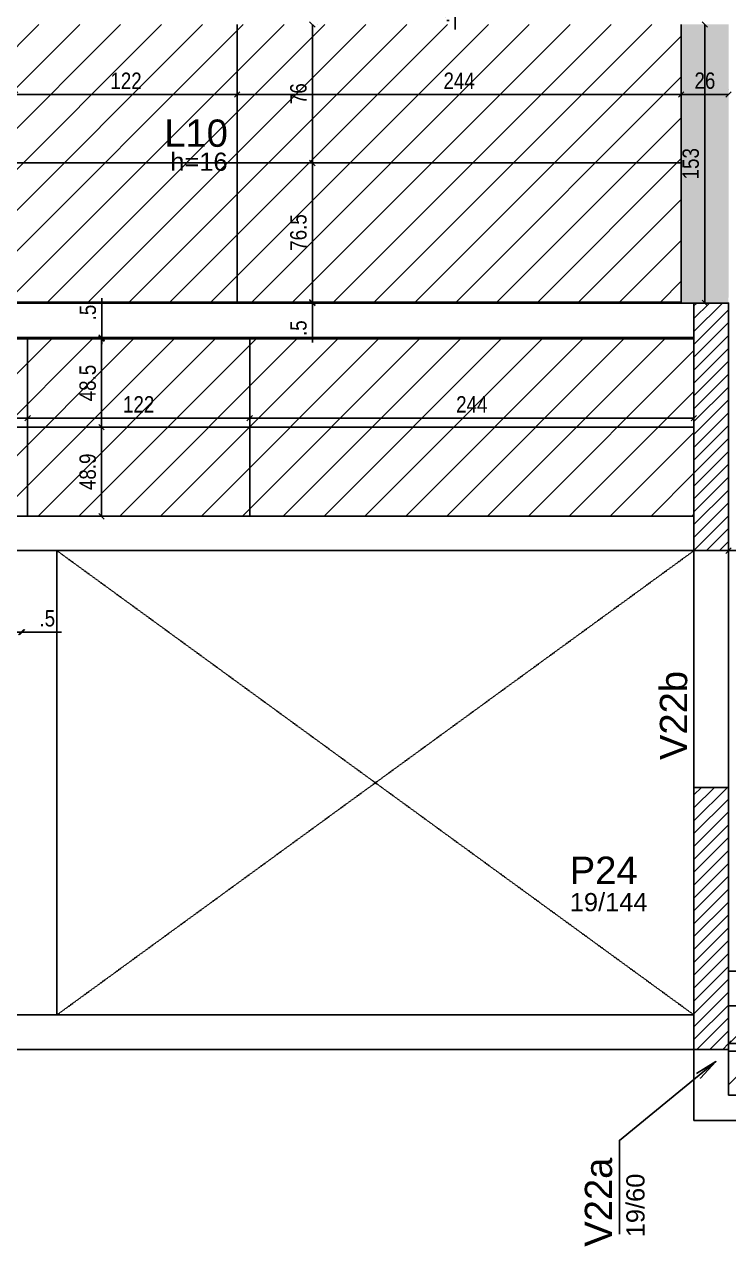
# Model space of a CAD drawing. Extents: x 2335 to 8663, y 180 to 3801.
# Drawn here: x 5313 to 5700, y 1673 to 2344 of the extents above; entities that cross this region are included whole.
import ezdxf

# ---------------------------------------------------------------- set-up
doc = ezdxf.new("R2010")
doc.units = 0
doc.linetypes.add('HIDDEN', pattern=[0.375, 0.25, -0.125])
for name, color, linetype in [('1', 1, 'Continuous'), ('4', 4, 'Continuous'), ('8', 8, 'Continuous'), ('COTA', 241, 'Continuous'), ('ES-VIGA', 3, 'Continuous'), ('L-D', 2, 'Continuous'), ('L-N', 4, 'Continuous'), ('Painéis', 200, 'Continuous'), ('Pilares', 5, 'Continuous'), ('SHAFT', 1, 'HIDDEN'), ('VIG-D', 2, 'Continuous')]:
    doc.layers.add(name, color=color, linetype=linetype)
doc.layers.add('Hachura', color=251, linetype='Continuous', lineweight=9)
doc.layers.add('REAPROVEITAMENTO', color=251, linetype='Continuous', lineweight=9)
doc.styles.add('COTA TECNICA-50', font='techl___.ttf', dxfattribs={"height": 9})
doc.styles.get("Standard").update_dxf_attribs({"font": 'arial.ttf'})
doc.dimstyles.new('COTA PAINEL-50', dxfattribs={"dimtxt": 9, "dimasz": 3, "dimexe": 3, "dimexo": 3, "dimgap": 3, "dimtad": 1, "dimdec": 1, "dimzin": 12, "dimdsep": 46, "dimtxsty": 'COTA TECNICA-50', "dimblk1": 'OBLIQUE', "dimblk2": 'OBLIQUE', "dimsah": 1, "dimcen": 0.9, "dimclrd": 4, "dimclre": 4, "dimclrt": 240, "dimadec": 1, "dimazin": 3, "dimtfac": 1, "dimtdec": 1, "dimtmove": 0, "dimatfit": 3, "dimfxl": 1, "dimtolj": 1, "dimtzin": 12, "dimarcsym": 0})

# ---------------------------------------------------------------- blocks, each defined once
blk = doc.blocks.new('_Oblique')
at = {"color": 0, "linetype": 'ByBlock', "lineweight": -2}
blk.add_line((-0.5, -0.5), (0.5, 0.5), dxfattribs=at)
blk = doc.blocks.new('*D72')
at = {"layer": 'COTA', "color": 4, "lineweight": -2, "transparency": 16777216}
for p, q in [((5549.68, 2363.26), (5549.68, 2366.26)), ((5549.68, 2363.26), (5549.68, 2362.76)), ((5549.68, 2362.76), (5549.68, 2341.17))]:
    blk.add_line(p, q, dxfattribs=at)
at = {"layer": 'Defpoints', "color": 0, "transparency": 16777216}
for p in [(5549.68, 2363.26), (5549.68, 2362.76), (5549.68, 2362.76)]:
    blk.add_point(p, dxfattribs=at)
at = {"layer": 'COTA', "color": 4, "lineweight": -2, "transparency": 16777216, "xscale": 3, "yscale": 3, "zscale": 3}
for p, rotation in [((5549.68, 2363.26), 270), ((5549.68, 2362.76), 90)]:
    blk.add_blockref('_Oblique', p, dxfattribs=dict(at, rotation=rotation))
at = {"layer": 'COTA', "color": 240, "transparency": 16777216, "insert": (5542.08, 2348.97), "char_height": 9, "attachment_point": 5, "rotation": 90, "style": 'COTA TECNICA-50'}
blk.add_mtext('\\A1;.5', dxfattribs=at)
blk = doc.blocks.new('*D73')
at = {"layer": 'COTA', "color": 4, "lineweight": -2, "transparency": 16777216}
for p, q in [((5311.38, 2010.19), (5308.38, 2010.19)), ((5311.38, 2010.19), (5311.88, 2010.19)), ((5311.88, 2010.19), (5333.47, 2010.19))]:
    blk.add_line(p, q, dxfattribs=at)
at = {"layer": 'Defpoints', "color": 0, "transparency": 16777216}
for p in [(5311.38, 2010.19), (5311.88, 2010.19), (5311.88, 2010.19)]:
    blk.add_point(p, dxfattribs=at)
at = {"layer": 'COTA', "color": 4, "lineweight": -2, "transparency": 16777216, "xscale": 3, "yscale": 3, "zscale": 3}
blk.add_blockref('_Oblique', (5311.38, 2010.19), dxfattribs=at)
at = {"layer": 'COTA', "color": 4, "lineweight": -2, "transparency": 16777216, "xscale": 3, "yscale": 3, "zscale": 3, "rotation": 180}
blk.add_blockref('_Oblique', (5311.88, 2010.19), dxfattribs=at)
at = {"layer": 'COTA', "color": 240, "transparency": 16777216, "insert": (5325.68, 2017.78), "char_height": 9, "attachment_point": 5, "style": 'COTA TECNICA-50'}
blk.add_mtext('\\A1;.5', dxfattribs=at)
blk = doc.blocks.new('*D119')
at = {"layer": 'COTA', "color": 4, "lineweight": -2, "transparency": 16777216}
for p, q in [((5471.29, 2343.97), (5471.29, 2267.92)), ((5474.29, 2343.97), (5474.29, 2343.97))]:
    blk.add_line(p, q, dxfattribs=at)
at = {"layer": 'Defpoints', "color": 0, "transparency": 16777216}
for p in [(5471.29, 2343.97), (5471.29, 2267.92), (5471.29, 2267.92)]:
    blk.add_point(p, dxfattribs=at)
at = {"layer": 'COTA', "color": 4, "lineweight": -2, "transparency": 16777216, "xscale": 3, "yscale": 3, "zscale": 3}
for p, rotation in [((5471.29, 2343.97), 90), ((5471.29, 2267.92), 270)]:
    blk.add_blockref('_Oblique', p, dxfattribs=dict(at, rotation=rotation))
at = {"layer": 'COTA', "color": 240, "transparency": 16777216, "insert": (5463.69, 2305.95), "char_height": 9, "attachment_point": 5, "rotation": 90, "style": 'COTA TECNICA-50'}
blk.add_mtext('\\A1;76', dxfattribs=at)
blk = doc.blocks.new('*D120')
at = {"layer": 'COTA', "color": 4, "lineweight": -2, "transparency": 16777216}
for p, q in [((5307.94, 2308.48), (5307.94, 2308.48)), ((5307.94, 2305.48), (5429.94, 2305.48)), ((5429.94, 2308.48), (5429.94, 2308.48))]:
    blk.add_line(p, q, dxfattribs=at)
at = {"layer": 'Defpoints', "color": 0, "transparency": 16777216}
for p in [(5307.94, 2305.48), (5429.94, 2305.48), (5429.94, 2305.48)]:
    blk.add_point(p, dxfattribs=at)
at = {"layer": 'COTA', "color": 4, "lineweight": -2, "transparency": 16777216, "xscale": 3, "yscale": 3, "zscale": 3, "rotation": 180}
blk.add_blockref('_Oblique', (5307.94, 2305.48), dxfattribs=at)
at = {"layer": 'COTA', "color": 4, "lineweight": -2, "transparency": 16777216, "xscale": 3, "yscale": 3, "zscale": 3}
blk.add_blockref('_Oblique', (5429.94, 2305.48), dxfattribs=at)
at = {"layer": 'COTA', "color": 240, "transparency": 16777216, "insert": (5368.94, 2313.04), "char_height": 9, "attachment_point": 5, "style": 'COTA TECNICA-50'}
blk.add_mtext('\\A1;122', dxfattribs=at)
blk = doc.blocks.new('*D121')
at = {"layer": 'COTA', "color": 4, "lineweight": -2, "transparency": 16777216}
for p, q in [((5429.94, 2308.48), (5429.94, 2308.48)), ((5429.94, 2305.48), (5673.94, 2305.48)), ((5673.94, 2308.48), (5673.94, 2308.48))]:
    blk.add_line(p, q, dxfattribs=at)
at = {"layer": 'Defpoints', "color": 0, "transparency": 16777216}
for p in [(5429.94, 2305.48), (5673.94, 2305.48), (5673.94, 2305.48)]:
    blk.add_point(p, dxfattribs=at)
at = {"layer": 'COTA', "color": 4, "lineweight": -2, "transparency": 16777216, "xscale": 3, "yscale": 3, "zscale": 3, "rotation": 180}
blk.add_blockref('_Oblique', (5429.94, 2305.48), dxfattribs=at)
at = {"layer": 'COTA', "color": 4, "lineweight": -2, "transparency": 16777216, "xscale": 3, "yscale": 3, "zscale": 3}
blk.add_blockref('_Oblique', (5673.94, 2305.48), dxfattribs=at)
at = {"layer": 'COTA', "color": 240, "transparency": 16777216, "insert": (5551.94, 2313.05), "char_height": 9, "attachment_point": 5, "style": 'COTA TECNICA-50'}
blk.add_mtext('\\A1;244', dxfattribs=at)
blk = doc.blocks.new('*D124')
at = {"layer": 'Defpoints', "color": 0, "transparency": 16777216}
for p in [(5673.94, 2305.48), (5699.94, 2305.48), (5699.94, 2305.48)]:
    blk.add_point(p, dxfattribs=at)
at = {"layer": 'Painéis', "color": 4, "lineweight": -2, "transparency": 16777216}
for p, q in [((5673.94, 2308.48), (5673.94, 2308.48)), ((5673.94, 2305.48), (5699.94, 2305.48)), ((5699.94, 2308.48), (5699.94, 2308.48))]:
    blk.add_line(p, q, dxfattribs=at)
at = {"layer": 'Painéis', "color": 4, "lineweight": -2, "transparency": 16777216, "xscale": 3, "yscale": 3, "zscale": 3, "rotation": 180}
blk.add_blockref('_Oblique', (5673.94, 2305.48), dxfattribs=at)
at = {"layer": 'Painéis', "color": 4, "lineweight": -2, "transparency": 16777216, "xscale": 3, "yscale": 3, "zscale": 3}
blk.add_blockref('_Oblique', (5699.94, 2305.48), dxfattribs=at)
at = {"layer": 'Painéis', "color": 240, "transparency": 16777216, "insert": (5686.94, 2313.07), "char_height": 9, "attachment_point": 5, "style": 'COTA TECNICA-50'}
blk.add_mtext('\\A1;26', dxfattribs=at)
blk = doc.blocks.new('*D125')
at = {"layer": 'Defpoints', "color": 0, "transparency": 16777216}
for p in [(5686.86, 2343.97), (5686.86, 2343.97), (5687.15, 2190.97)]:
    blk.add_point(p, dxfattribs=at)
at = {"layer": 'Painéis', "color": 4, "lineweight": -2, "transparency": 16777216}
for p, q in [((5686.86, 2190.97), (5686.86, 2343.97)), ((5684.15, 2190.97), (5683.86, 2190.97))]:
    blk.add_line(p, q, dxfattribs=at)
at = {"layer": 'Painéis', "color": 4, "lineweight": -2, "transparency": 16777216, "xscale": 3, "yscale": 3, "zscale": 3}
for p, rotation in [((5686.86, 2343.97), 90), ((5686.86, 2190.97), 270)]:
    blk.add_blockref('_Oblique', p, dxfattribs=dict(at, rotation=rotation))
at = {"layer": 'Painéis', "color": 240, "transparency": 16777216, "insert": (5679.16, 2267.47), "char_height": 9, "attachment_point": 5, "rotation": 90, "style": 'COTA TECNICA-50'}
blk.add_mtext('\\A1;153', dxfattribs=at)
blk = doc.blocks.new('*D246')
at = {"layer": 'Defpoints', "color": 0, "transparency": 16777216}
for p in [(5471.29, 2267.92), (5471.29, 2191.47), (5471.29, 2191.47)]:
    blk.add_point(p, dxfattribs=at)
at = {"layer": 'Painéis', "color": 4, "lineweight": -2, "transparency": 16777216}
for p, q in [((5471.29, 2267.92), (5471.29, 2191.47)), ((5474.29, 2267.92), (5474.29, 2267.92))]:
    blk.add_line(p, q, dxfattribs=at)
at = {"layer": 'Painéis', "color": 4, "lineweight": -2, "transparency": 16777216, "xscale": 3, "yscale": 3, "zscale": 3}
for p, rotation in [((5471.29, 2267.92), 90), ((5471.29, 2191.47), 270)]:
    blk.add_blockref('_Oblique', p, dxfattribs=dict(at, rotation=rotation))
at = {"layer": 'Painéis', "color": 240, "transparency": 16777216, "insert": (5463.69, 2229.7), "char_height": 9, "attachment_point": 5, "rotation": 90, "style": 'COTA TECNICA-50'}
blk.add_mtext('\\A1;76.5', dxfattribs=at)
blk = doc.blocks.new('*D126')
at = {"layer": 'Defpoints', "color": 0, "transparency": 16777216}
for p in [(5471.29, 2191.47), (5471.29, 2190.97), (5471.29, 2190.97)]:
    blk.add_point(p, dxfattribs=at)
at = {"layer": 'Painéis', "color": 4, "lineweight": -2, "transparency": 16777216}
for p, q in [((5468.29, 2190.97), (5468.29, 2190.97)), ((5471.29, 2191.47), (5471.29, 2194.47)), ((5471.29, 2191.47), (5471.29, 2190.97)), ((5471.29, 2190.97), (5471.29, 2169.38))]:
    blk.add_line(p, q, dxfattribs=at)
at = {"layer": 'Painéis', "color": 4, "lineweight": -2, "transparency": 16777216, "xscale": 3, "yscale": 3, "zscale": 3}
for p, rotation in [((5471.29, 2191.47), 270), ((5471.29, 2190.97), 90)]:
    blk.add_blockref('_Oblique', p, dxfattribs=dict(at, rotation=rotation))
at = {"layer": 'Painéis', "color": 240, "transparency": 16777216, "insert": (5463.69, 2177.18), "char_height": 9, "attachment_point": 5, "rotation": 90, "style": 'COTA TECNICA-50'}
blk.add_mtext('\\A1;.5', dxfattribs=at)
blk = doc.blocks.new('*D127')
at = {"layer": 'Defpoints', "color": 0, "transparency": 16777216}
for p in [(5355.5, 2122.76), (5355.5, 2122.76), (5355.5, 2073.81)]:
    blk.add_point(p, dxfattribs=at)
at = {"layer": 'Painéis', "color": 4, "lineweight": -2, "transparency": 16777216}
blk.add_line((5355.5, 2073.81), (5355.5, 2122.76), dxfattribs=at)
at = {"layer": 'Painéis', "color": 4, "lineweight": -2, "transparency": 16777216, "xscale": 3, "yscale": 3, "zscale": 3}
for p, rotation in [((5355.5, 2122.76), 90), ((5355.5, 2073.81), 270)]:
    blk.add_blockref('_Oblique', p, dxfattribs=dict(at, rotation=rotation))
at = {"layer": 'Painéis', "color": 240, "transparency": 16777216, "insert": (5347.91, 2098.28), "char_height": 9, "attachment_point": 5, "rotation": 90, "style": 'COTA TECNICA-50'}
blk.add_mtext('\\A1;48.9', dxfattribs=at)
blk = doc.blocks.new('*D128')
at = {"layer": 'Defpoints', "color": 0, "transparency": 16777216}
for p in [(5355.5, 2171.31), (5357.99, 2171.31), (5355.5, 2122.76)]:
    blk.add_point(p, dxfattribs=at)
at = {"layer": 'Painéis', "color": 4, "lineweight": -2, "transparency": 16777216}
for p, q in [((5354.99, 2171.31), (5352.5, 2171.31)), ((5355.5, 2122.76), (5355.5, 2171.31))]:
    blk.add_line(p, q, dxfattribs=at)
at = {"layer": 'Painéis', "color": 4, "lineweight": -2, "transparency": 16777216, "xscale": 3, "yscale": 3, "zscale": 3}
for p, rotation in [((5355.5, 2171.31), 90), ((5355.5, 2122.76), 270)]:
    blk.add_blockref('_Oblique', p, dxfattribs=dict(at, rotation=rotation))
at = {"layer": 'Painéis', "color": 240, "transparency": 16777216, "insert": (5347.89, 2147.03), "char_height": 9, "attachment_point": 5, "rotation": 90, "style": 'COTA TECNICA-50'}
blk.add_mtext('\\A1;48.5', dxfattribs=at)
blk = doc.blocks.new('*D129')
at = {"layer": 'Defpoints', "color": 0, "transparency": 16777216}
for p in [(5355.56, 2171.97), (5355.56, 2171.97), (5355.56, 2171.47)]:
    blk.add_point(p, dxfattribs=at)
at = {"layer": 'Painéis', "color": 4, "lineweight": -2, "transparency": 16777216}
for p, q in [((5355.56, 2171.97), (5355.56, 2193.56)), ((5355.56, 2171.47), (5355.56, 2171.97)), ((5355.56, 2171.47), (5355.56, 2168.47))]:
    blk.add_line(p, q, dxfattribs=at)
at = {"layer": 'Painéis', "color": 4, "lineweight": -2, "transparency": 16777216, "xscale": 3, "yscale": 3, "zscale": 3}
for p, rotation in [((5355.56, 2171.97), 270), ((5355.56, 2171.47), 90)]:
    blk.add_blockref('_Oblique', p, dxfattribs=dict(at, rotation=rotation))
at = {"layer": 'Painéis', "color": 240, "transparency": 16777216, "insert": (5347.96, 2185.77), "char_height": 9, "attachment_point": 5, "rotation": 90, "style": 'COTA TECNICA-50'}
blk.add_mtext('\\A1;.5', dxfattribs=at)
blk = doc.blocks.new('*D52')
at = {"layer": 'Defpoints', "color": 0, "transparency": 16777216}
for p in [(5699.94, 2054.98), (5821.43, 2054.98), (5821.43, 2054.98)]:
    blk.add_point(p, dxfattribs=at)
at = {"layer": 'Painéis', "color": 4, "lineweight": -2, "transparency": 16777216}
blk.add_line((5699.94, 2054.98), (5821.43, 2054.98), dxfattribs=at)
at = {"layer": 'Painéis', "color": 4, "lineweight": -2, "transparency": 16777216, "xscale": 3, "yscale": 3, "zscale": 3, "rotation": 180}
blk.add_blockref('_Oblique', (5699.94, 2054.98), dxfattribs=at)
at = {"layer": 'Painéis', "color": 4, "lineweight": -2, "transparency": 16777216, "xscale": 3, "yscale": 3, "zscale": 3}
blk.add_blockref('_Oblique', (5821.43, 2054.98), dxfattribs=at)
at = {"layer": 'Painéis', "color": 240, "transparency": 16777216, "insert": (5760.68, 2062.57), "char_height": 9, "attachment_point": 5, "style": 'COTA TECNICA-50'}
blk.add_mtext('\\A1;121.5', dxfattribs=at)
blk = doc.blocks.new('*D255')
at = {"layer": 'Defpoints', "color": 0, "transparency": 16777216}
for p in [(5314.88, 2127.78), (5130.88, 2122.81), (5314.88, 2122.56)]:
    blk.add_point(p, dxfattribs=at)
at = {"layer": 'Painéis', "color": 4, "lineweight": -2, "transparency": 16777216}
for p, q in [((5130.88, 2125.81), (5130.88, 2130.78)), ((5130.88, 2127.78), (5314.88, 2127.78)), ((5314.88, 2125.56), (5314.88, 2130.78))]:
    blk.add_line(p, q, dxfattribs=at)
at = {"layer": 'Painéis', "color": 4, "lineweight": -2, "transparency": 16777216, "xscale": 3, "yscale": 3, "zscale": 3, "rotation": 180}
blk.add_blockref('_Oblique', (5130.88, 2127.78), dxfattribs=at)
at = {"layer": 'Painéis', "color": 4, "lineweight": -2, "transparency": 16777216, "xscale": 3, "yscale": 3, "zscale": 3}
blk.add_blockref('_Oblique', (5314.88, 2127.78), dxfattribs=at)
at = {"layer": 'Painéis', "color": 240, "transparency": 16777216, "insert": (5222.88, 2135.36), "char_height": 9, "attachment_point": 5, "style": 'COTA TECNICA-50'}
blk.add_mtext('\\A1;184', dxfattribs=at)
blk = doc.blocks.new('*D256')
at = {"layer": 'Defpoints', "color": 0, "transparency": 16777216}
for p in [(5314.88, 2127.78), (5436.88, 2127.78), (5436.88, 2127.78)]:
    blk.add_point(p, dxfattribs=at)
at = {"layer": 'Painéis', "color": 4, "lineweight": -2, "transparency": 16777216}
blk.add_line((5314.88, 2127.78), (5436.88, 2127.78), dxfattribs=at)
at = {"layer": 'Painéis', "color": 4, "lineweight": -2, "transparency": 16777216, "xscale": 3, "yscale": 3, "zscale": 3, "rotation": 180}
blk.add_blockref('_Oblique', (5314.88, 2127.78), dxfattribs=at)
at = {"layer": 'Painéis', "color": 4, "lineweight": -2, "transparency": 16777216, "xscale": 3, "yscale": 3, "zscale": 3}
blk.add_blockref('_Oblique', (5436.88, 2127.78), dxfattribs=at)
at = {"layer": 'Painéis', "color": 240, "transparency": 16777216, "insert": (5375.88, 2135.33), "char_height": 9, "attachment_point": 5, "style": 'COTA TECNICA-50'}
blk.add_mtext('\\A1;122', dxfattribs=at)
blk = doc.blocks.new('*D152')
at = {"layer": 'Defpoints', "color": 0, "transparency": 16777216}
for p in [(5436.88, 2127.78), (5680.88, 2127.78), (5680.88, 2127.78)]:
    blk.add_point(p, dxfattribs=at)
at = {"layer": 'Painéis', "color": 4, "lineweight": -2, "transparency": 16777216}
blk.add_line((5436.88, 2127.78), (5680.88, 2127.78), dxfattribs=at)
at = {"layer": 'Painéis', "color": 4, "lineweight": -2, "transparency": 16777216, "xscale": 3, "yscale": 3, "zscale": 3, "rotation": 180}
blk.add_blockref('_Oblique', (5436.88, 2127.78), dxfattribs=at)
at = {"layer": 'Painéis', "color": 4, "lineweight": -2, "transparency": 16777216, "xscale": 3, "yscale": 3, "zscale": 3}
blk.add_blockref('_Oblique', (5680.88, 2127.78), dxfattribs=at)
at = {"layer": 'Painéis', "color": 240, "transparency": 16777216, "insert": (5558.88, 2135.34), "char_height": 9, "attachment_point": 5, "style": 'COTA TECNICA-50'}
blk.add_mtext('\\A1;244', dxfattribs=at)
blk = doc.blocks.new('*D162')
at = {"layer": 'Defpoints', "color": 0, "transparency": 16777216}
for p in [(5699.85, 1784.33), (5699.85, 1784.33), (5923.35, 1784.33)]:
    blk.add_point(p, dxfattribs=at)
at = {"layer": 'Painéis', "color": 4, "lineweight": -2, "transparency": 16777216}
blk.add_line((5923.35, 1784.33), (5699.85, 1784.33), dxfattribs=at)
at = {"layer": 'Painéis', "color": 4, "lineweight": -2, "transparency": 16777216, "xscale": 3, "yscale": 3, "zscale": 3, "rotation": 180}
blk.add_blockref('_Oblique', (5699.85, 1784.33), dxfattribs=at)
at = {"layer": 'Painéis', "color": 4, "lineweight": -2, "transparency": 16777216, "xscale": 3, "yscale": 3, "zscale": 3}
blk.add_blockref('_Oblique', (5923.35, 1784.33), dxfattribs=at)
at = {"layer": 'Painéis', "color": 240, "transparency": 16777216, "insert": (5811.6, 1792.02), "char_height": 9, "attachment_point": 5, "style": 'COTA TECNICA-50'}
blk.add_mtext('\\A1;223.5', dxfattribs=at)

msp = doc.modelspace()

# ---------------------------------------------------------------- hatches: boundary and pattern name
at = {"layer": 'Hachura', "linetype": 'ByBlock'}
h = msp.add_hatch(color=256, dxfattribs=at)
h.dxf.hatch_style = 1
h.paths.add_polyline_path([(5699.9, 2190.97), (5673.85, 2190.97), (5673.94, 2343.97), (5699.98, 2343.97)])
at = {"layer": 'REAPROVEITAMENTO', "linetype": 'ByBlock'}
h = msp.add_hatch(dxfattribs=at)
h.set_pattern_fill('ANSI31', color=256, scale=5, style=2)
h.set_pattern_definition([(45, (-39.48, -210.253), (-11.22532, 11.22532), [])])
h.paths.add_polyline_path([(5673.94, 2343.97), (5514.44, 2343.97), (5130.94, 2343.97), (5130.94, 2191.47), (5673.94, 2191.47)])
h.paths.add_polyline_path([(5472.52, 2214.13), (5472.52, 2245.82), (5454, 2245.82), (5454, 2214.13)], flags=16)
h = msp.add_hatch(dxfattribs=at)
h.set_pattern_fill('ANSI31', color=256, scale=5, style=2)
h.set_pattern_definition([(45, (-39.536, -210.417), (-11.22532, 11.22532), [])])
h.paths.add_polyline_path([(5680.89, 2171.27), (5130.88, 2171.31), (5130.88, 2073.8), (5680.88, 2073.77)])
h.paths.add_polyline_path([(5190.94, 2147.76), (5233.44, 2147.76), (5233.44, 2170.35), (5190.94, 2170.35)], flags=16)
h.paths.add_polyline_path([(5192.16, 2131.8), (5228.73, 2131.8), (5228.73, 2147.11), (5192.16, 2147.11)], flags=16)
h.paths.add_polyline_path([(5210.76, 2126.49), (5234.1, 2126.49), (5234.1, 2145.02), (5210.76, 2145.02)], flags=16)
h.paths.add_polyline_path([(5235.71, 2131.5), (5300.52, 2131.5), (5300.52, 2168.81), (5235.71, 2168.81)], flags=16)
h = msp.add_hatch(dxfattribs=at)
h.set_pattern_fill('ANSI31', color=256, scale=5, style=2)
h.set_pattern_definition([(45, (1074.3, -1067.98), (-11.22532, 11.22532), [])])
h.paths.add_polyline_path([(6167.87, 1804.89), (5699.86, 1804.67), (5699.86, 1755.56), (6167.86, 1755.76)])

# ---------------------------------------------------------------- linework, layer by layer
at = {"layer": '1', "linetype": 'Continuous'}
msp.add_lwpolyline([(5640.02, 1679.57), (5640.02, 1731.06), (5693, 1774.41), (5684.44, 1765.3), (5693, 1774.41), (5682.38, 1767.82)], dxfattribs=at)
at = {"layer": '8', "linetype": 'Continuous'}
for p, q in [((5680.93, 2175.35), (5696.58, 2190.99)), ((5680.93, 2182.42), (5689.51, 2190.99)), ((5680.93, 2189.49), (5682.44, 2190.99)), ((5680.93, 2190.99), (5680.93, 2190.99)), ((5680.93, 2190.99), (5680.93, 2190.99)), ((5680.93, 2168.28), (5699.93, 2187.28)), ((5680.93, 2161.2), (5699.93, 2180.2)), ((5680.93, 2154.13), (5699.93, 2173.13)), ((5680.93, 2147.06), (5699.93, 2166.06)), ((5680.93, 2139.99), (5699.93, 2158.99)), ((5680.93, 2132.92), (5699.93, 2151.92)), ((5680.93, 2125.85), (5699.93, 2144.85)), ((5680.93, 2118.78), (5699.93, 2137.78)), ((5680.93, 2111.71), (5699.93, 2130.71)), ((5680.93, 2104.64), (5699.93, 2123.64)), ((5680.93, 2097.56), (5699.93, 2116.56)), ((5680.93, 2090.49), (5699.93, 2109.49)), ((5680.93, 2083.42), (5699.93, 2102.42)), ((5680.93, 2076.35), (5699.93, 2095.35)), ((5680.93, 2069.28), (5699.93, 2088.28)), ((5680.93, 2062.21), (5699.93, 2081.21)), ((5680.93, 2055.14), (5699.93, 2074.14)), ((5687.86, 2054.99), (5699.93, 2067.07)), ((5694.93, 2054.99), (5699.93, 2060)), ((5699.94, 2054.99), (5699.94, 2054.99)), ((5699.94, 2054.99), (5699.94, 2054.99)), ((5680.94, 2039.32), (5680.94, 2039.32)), ((5680.94, 1906.65), (5699.28, 1924.99)), ((5680.94, 1913.72), (5692.21, 1924.99)), ((5680.94, 1920.79), (5685.14, 1924.99)), ((5680.94, 1924.99), (5680.94, 1924.99)), ((5680.94, 1899.58), (5699.94, 1918.58)), ((5680.94, 1892.51), (5699.94, 1911.51)), ((5680.94, 1885.44), (5699.94, 1904.44)), ((5680.94, 1878.36), (5699.94, 1897.36)), ((5680.94, 1871.29), (5699.94, 1890.29)), ((5680.94, 1864.22), (5699.94, 1883.22)), ((5680.94, 1857.15), (5699.94, 1876.15)), ((5680.94, 1850.08), (5699.94, 1869.08)), ((5680.94, 1843.01), (5699.94, 1862.01)), ((5680.94, 1835.94), (5699.94, 1854.94)), ((5690.44, 1852.99), (5690.44, 1852.99)), ((5680.94, 1828.87), (5699.94, 1847.87)), ((5680.94, 1821.8), (5699.94, 1840.8)), ((5680.94, 1814.72), (5699.94, 1833.72)), ((5680.94, 1807.65), (5699.94, 1826.65)), ((5680.94, 1800.58), (5699.94, 1819.58)), ((5680.94, 1793.51), (5699.94, 1812.51)), ((5330.94, 1799.99), (5330.94, 1799.99)), ((5680.94, 1786.44), (5699.94, 1805.44)), ((5699.94, 1804.99), (5699.94, 1804.99)), ((5682.56, 1780.99), (5699.94, 1798.37)), ((5699.94, 1797.49), (5699.94, 1772.25)), ((5689.63, 1780.99), (5699.94, 1791.3)), ((5680.94, 1780.99), (5680.94, 1780.99)), ((5696.7, 1780.99), (5699.94, 1784.23))]:
    msp.add_line(p, q, dxfattribs=at)
at = {"layer": 'ES-VIGA', "linetype": 'Continuous'}
for p, q in [((5330.94, 2054.99), (5330.94, 1799.99)), ((5699.94, 1755.99), (5699.94, 1755.99)), ((5699.94, 1755.99), (5699.94, 1755.99)), ((5680.94, 1741.99), (5680.94, 1741.99)), ((5680.94, 1741.99), (5680.94, 1741.99)), ((5680.94, 1741.99), (5680.94, 1741.99)), ((5680.94, 1741.99), (5680.94, 1741.99))]:
    msp.add_line(p, q, dxfattribs=at)
for points in [[(5680.93, 2190.99), (5130.94, 2190.99)], [(5130.94, 2171.99), (5680.93, 2171.99)], [(5680.93, 2073.99), (5130.94, 2073.99)], [(5130.94, 2054.99), (5680.94, 2054.99)], [(5680.94, 2054.99), (5680.94, 1924.99)], [(5699.94, 1924.99), (5699.94, 2054.99)], [(6167.93, 1823.99), (5699.94, 1823.99)], [(5680.94, 1799.99), (5130.94, 1799.99)], [(5699.94, 1804.99), (6167.93, 1804.99)], [(5130.94, 1780.99), (5680.94, 1780.99)], [(5680.94, 1780.99), (5680.94, 1741.99)], [(5699.94, 1755.99), (5699.94, 1780.99)], [(6167.93, 1755.99), (5699.94, 1755.99)], [(5680.94, 1741.99), (6177.43, 1741.99)]]:
    msp.add_lwpolyline(points, dxfattribs=at)
at = {"layer": 'Painéis'}
for p, q in [((5429.94, 2191.47), (5429.94, 2343.97)), ((5673.94, 2190.97), (5673.94, 2343.97)), ((5673.94, 2267.92), (5130.94, 2267.92)), ((5673.94, 2191.47), (5130.94, 2191.47)), ((5429.94, 2190.97), (5429.94, 2190.97)), ((5680.88, 2171.31), (5130.88, 2171.31)), ((5314.88, 2073.81), (5314.88, 2171.31)), ((5436.88, 2073.81), (5436.88, 2171.31)), ((5680.88, 2122.76), (5130.88, 2122.76)), ((6167.85, 1780.14), (5699.85, 1780.14))]:
    msp.add_line(p, q, dxfattribs=at)
at = {"layer": 'Pilares', "linetype": 'Continuous'}
for points in [[(5680.93, 2054.99), (5699.93, 2054.99), (5699.93, 2190.99), (5680.93, 2190.99), (5680.93, 2054.99)], [(5680.94, 1780.99), (5699.94, 1780.99), (5699.94, 1924.99), (5680.94, 1924.99), (5680.94, 1780.99)]]:
    msp.add_lwpolyline(points, dxfattribs=at)
at = {"layer": 'SHAFT'}
for p, q in [((5330.94, 1799.99), (5680.94, 2054.99)), ((5330.94, 2054.99), (5680.94, 1799.99))]:
    msp.add_line(p, q, dxfattribs=at)

# ---------------------------------------------------------------- texts
at = {"layer": '4', "linetype": 'Continuous'}
msp.add_text('L10', height=15, dxfattribs=at).set_placement((5389.93, 2276.78))
for s, p in [('V22b', (5677.19, 1939.99)), ('V22a', (5635.97, 1672.7))]:
    msp.add_text(s, height=15, rotation=90, dxfattribs=at).set_placement(p)
at = {"layer": 'L-D', "linetype": 'Continuous'}
msp.add_text('h=16', height=10, dxfattribs=at).set_placement((5393.26, 2263.59))
at = {"layer": 'L-N', "linetype": 'Continuous'}
msp.add_text('P24', height=15, dxfattribs=at).set_placement((5612.71, 1871.95))
at = {"layer": 'VIG-D', "linetype": 'Continuous'}
msp.add_text('19/144', height=10, dxfattribs=at).set_placement((5612.71, 1856.95))
msp.add_text('19/60', height=10, rotation=90, dxfattribs=at).set_placement((5653.77, 1677.89))

# ---------------------------------------------------------------- dimensions: what is measured, and where the dimension line sits
at = {"layer": 'COTA'}
for base, p1, p2, picture, middle in [((5549.68, 2362.76), (5549.68, 2363.26), (5549.68, 2362.76), '*D72', (5542.08, 2348.97)), ((5471.28644, 2267.92238), (5471.28621, 2343.97236), (5471.28644, 2267.92238), '*D119', (5463.69434, 2305.94737))]:
    dim = msp.add_linear_dim(base=base, p1=p1, p2=p2, angle=90, dimstyle='COTA PAINEL-50', dxfattribs=at)
    dim.commit()
    dim.dimension.update_dxf_attribs({"geometry": picture, "text_midpoint": middle})
for base, p1, p2, picture, middle in [((5429.94, 2305.48), (5307.94, 2305.48), (5429.94, 2305.48), '*D120', (5368.94, 2313.04)), ((5673.94, 2305.48), (5429.94, 2305.48), (5673.94, 2305.48), '*D121', (5551.94, 2313.05)), ((5311.88, 2010.19), (5311.38, 2010.19), (5311.88, 2010.19), '*D73', (5325.68, 2017.78))]:
    dim = msp.add_linear_dim(base=base, p1=p1, p2=p2, dimstyle='COTA PAINEL-50', dxfattribs=at)
    dim.commit()
    dim.dimension.update_dxf_attribs({"geometry": picture, "text_midpoint": middle})
at = {"layer": 'Painéis'}
for base, p1, p2, picture, middle in [((5686.86, 2343.97), (5687.15, 2190.97), (5686.86, 2343.97), '*D125', (5679.16, 2267.47)), ((5471.2864, 2191.4721), (5471.2859, 2267.9224), (5471.2864, 2191.4721), '*D246', (5463.6878, 2229.6972)), ((5355.56, 2171.97), (5355.56, 2171.47), (5355.56, 2171.97), '*D129', (5347.96, 2185.77)), ((5471.29, 2190.97), (5471.29, 2191.47), (5471.29, 2190.97), '*D126', (5463.69, 2177.18)), ((5355.504, 2171.3052), (5355.504, 2122.758), (5357.9916, 2171.3052), '*D128', (5347.8856, 2147.0316)), ((5355.5044, 2122.7565), (5355.5044, 2073.8077), (5355.5044, 2122.7565), '*D127', (5347.9123, 2098.2821))]:
    dim = msp.add_linear_dim(base=base, p1=p1, p2=p2, angle=90, dimstyle='COTA PAINEL-50', dxfattribs=at)
    dim.commit()
    dim.dimension.update_dxf_attribs({"geometry": picture, "text_midpoint": middle})
for base, p1, p2, picture, middle in [((5699.94, 2305.48), (5673.94, 2305.48), (5699.94, 2305.48), '*D124', (5686.94, 2313.07)), ((5314.88, 2127.78), (5130.88, 2122.81), (5314.88, 2122.56), '*D255', (5222.88, 2135.36)), ((5436.88, 2127.78), (5314.88, 2127.78), (5436.88, 2127.78), '*D256', (5375.88, 2135.33)), ((5680.88, 2127.78), (5436.88, 2127.78), (5680.88, 2127.78), '*D152', (5558.88, 2135.34)), ((5821.43, 2054.98), (5699.94, 2054.98), (5821.43, 2054.98), '*D52', (5760.68, 2062.57)), ((5699.85, 1784.33), (5923.35, 1784.33), (5699.85, 1784.33), '*D162', (5811.6, 1792.02))]:
    dim = msp.add_linear_dim(base=base, p1=p1, p2=p2, dimstyle='COTA PAINEL-50', dxfattribs=at)
    dim.commit()
    dim.dimension.update_dxf_attribs({"geometry": picture, "text_midpoint": middle})

doc.saveas('drawing.dxf')
